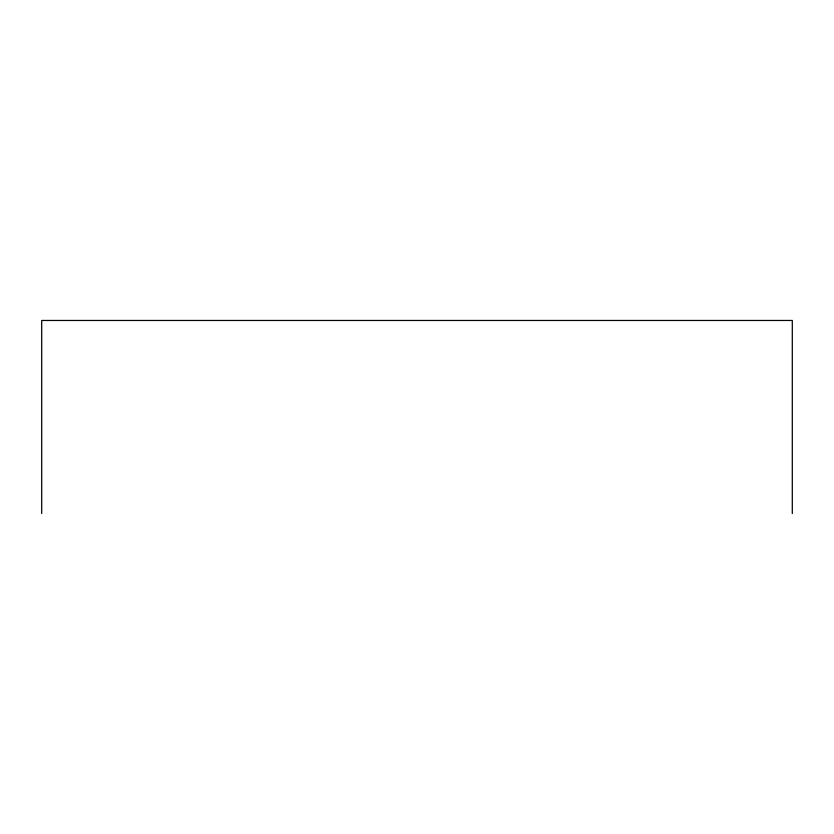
<?xml version="1.0" encoding="UTF-8"?>
<svg xmlns="http://www.w3.org/2000/svg" width="834" height="834" viewBox="0 0 834 834"><rect width="100%" height="100%" fill="white"/><g stroke="black" fill="none" stroke-linecap="round" stroke-linejoin="round"><path stroke-width="1.25" d="M792.3 513.536L792.3 320.464L41.7 320.464L41.7 513.536"/></g></svg>
